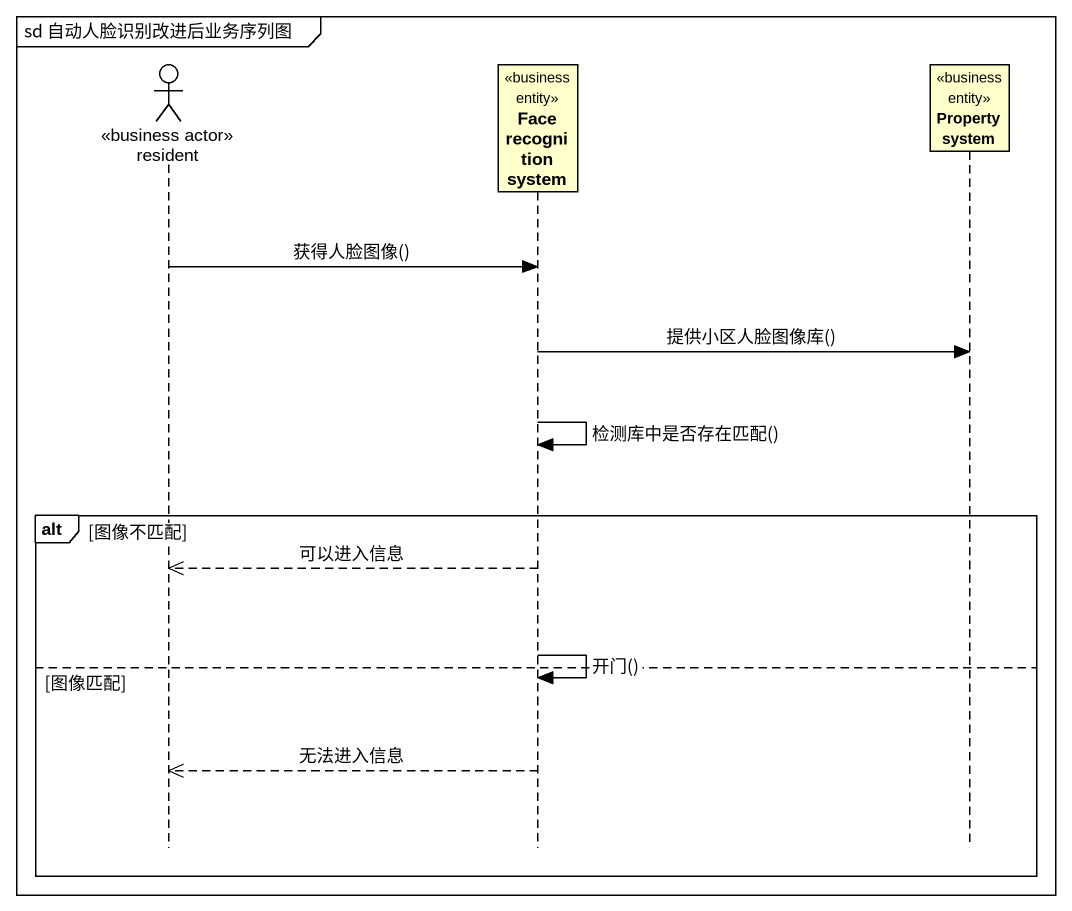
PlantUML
@startuml
mainframe sd 自动人脸识别改进后业务序列图
hide footbox
actor resident <<business actor>>
participant "Face recognition system" as Face_recognition_system <<business entity>>
participant "Property system" as Property_system <<business entity>>

resident -> Face_recognition_system : 获得人脸图像()
Face_recognition_system -> Property_system : 提供小区人脸图像库()
Face_recognition_system -> Face_recognition_system : 检测库中是否存在匹配()
alt 图像不匹配
  Face_recognition_system -->> resident : 可以进入信息
  Face_recognition_system -> Face_recognition_system : 开门()
else 图像匹配
  Face_recognition_system -->> resident : 无法进入信息
end
@enduml
